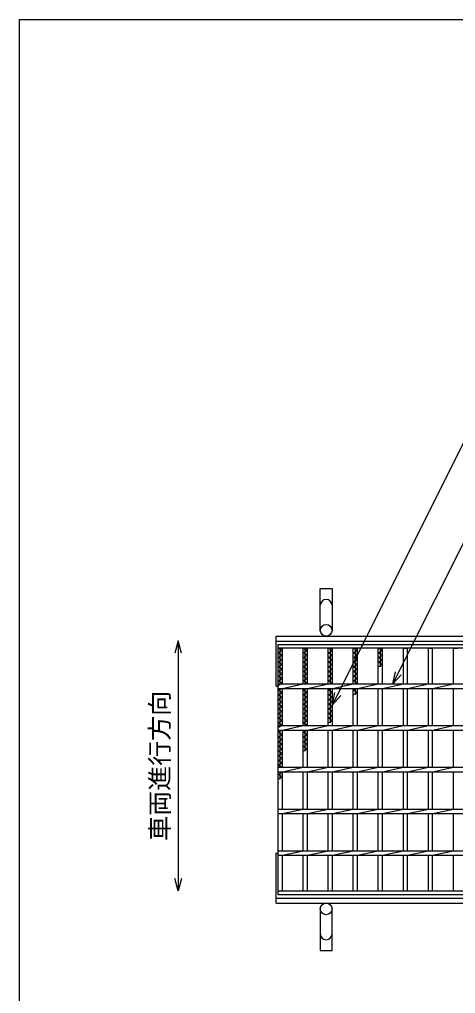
# Model space of a CAD drawing. Units: millimetres, scale not verified. Extents: x -1820 to 1731, y -1282 to 1054.
# Drawn here: x -1729 to -1206, y -114 to 1054 of the extents above; entities that cross this region are included whole.
import ezdxf
from ezdxf.enums import TextEntityAlignment as Align

# ---------------------------------------------------------------- set-up
doc = ezdxf.new("R2010")
doc.units = ezdxf.units.MM
doc.header["$LTSCALE"] = 10
for name, color, linetype, lineweight in [('0_2', 150, 'Continuous', 25), ('16', 3, 'Continuous', 25), ('19', 6, 'Continuous', 25), ('22', 4, 'Continuous', 25)]:
    doc.layers.add(name, color=color, linetype=linetype, lineweight=lineweight)
doc.styles.add('ベクトル', font='')
doc.styles.get('ベクトル').set_extended_font_data('ベクトル')

msp = doc.modelspace()

# ---------------------------------------------------------------- linework, layer by layer
at = {"layer": '0_2'}
for p, q in [((-1729, -1146.5), (-1729, 1053.5)), ((-1729, 1053.5), (1731, 1053.5))]:
    msp.add_line(p, q, dxfattribs=at)
at = {"layer": '16'}
for p, q in [((-1419, 304), (-424, 304)), ((-1419, 299.5), (-1419, 304)), ((-424, 299.5), (-1419, 299.5)), ((-1419, 8.5), (-1419, 299.5)), ((-1419, 299.5), (-1414, 299.5)), ((-1414, 296.7), (-1419, 299.5)), ((-1419, 293.9), (-1414, 296.7)), ((-1414, 291.1), (-1419, 293.9)), ((-1416.5, 256.75), (-1416.5, 299.5)), ((-1414, 256.75), (-1414, 299.5)), ((-1389, 256.75), (-1389, 299.5)), ((-1389, 299.5), (-1384, 299.5)), ((-1384, 296.7), (-1389, 299.5)), ((-1389, 293.9), (-1384, 296.7)), ((-1384, 291.1), (-1389, 293.9)), ((-1386.5, 256.75), (-1386.5, 299.5)), ((-1384, 256.75), (-1384, 299.5)), ((-1359, 256.75), (-1359, 299.5)), ((-1359, 299.5), (-1354, 299.5)), ((-1354, 296.7), (-1359, 299.5)), ((-1359, 293.9), (-1354, 296.7)), ((-1354, 291.1), (-1359, 293.9)), ((-1356.5, 256.75), (-1356.5, 299.5)), ((-1354, 256.75), (-1354, 299.5)), ((-1329, 256.75), (-1329, 299.5)), ((-1329, 299.5), (-1324, 299.5)), ((-1324, 296.7), (-1329, 299.5)), ((-1329, 293.9), (-1324, 296.7)), ((-1324, 291.1), (-1329, 293.9)), ((-1326.5, 256.75), (-1326.5, 299.5)), ((-1324, 256.75), (-1324, 299.5)), ((-1299, 256.75), (-1299, 299.5)), ((-1299, 299.5), (-1294, 299.5)), ((-1294, 296.7), (-1299, 299.5)), ((-1299, 293.9), (-1294, 296.7)), ((-1294, 291.1), (-1299, 293.9)), ((-1296.5, 277.1), (-1296.5, 299.5)), ((-1294, 256.75), (-1294, 299.5)), ((-1269, 256.75), (-1269, 299.5)), ((-1269, 299.5), (-1264, 299.5)), ((-1264, 256.75), (-1264, 299.5)), ((-1239, 256.75), (-1239, 299.5)), ((-1239, 299.5), (-1234, 299.5)), ((-1234, 256.75), (-1234, 299.5)), ((-1209, 256.75), (-1209, 299.5)), ((-1209, 299.5), (-1204, 299.5)), ((-1419, 288.3), (-1414, 291.1)), ((-1414, 285.5), (-1419, 288.3)), ((-1419, 282.7), (-1414, 285.5)), ((-1414, 279.9), (-1419, 282.7)), ((-1389, 288.3), (-1384, 291.1)), ((-1384, 285.5), (-1389, 288.3)), ((-1389, 282.7), (-1384, 285.5)), ((-1384, 279.9), (-1389, 282.7)), ((-1359, 288.3), (-1354, 291.1)), ((-1354, 285.5), (-1359, 288.3)), ((-1359, 282.7), (-1354, 285.5)), ((-1354, 279.9), (-1359, 282.7)), ((-1329, 288.3), (-1324, 291.1)), ((-1324, 285.5), (-1329, 288.3)), ((-1329, 282.7), (-1324, 285.5)), ((-1324, 279.9), (-1329, 282.7)), ((-1299, 288.3), (-1294, 291.1)), ((-1294, 285.5), (-1299, 288.3)), ((-1299, 282.7), (-1294, 285.5)), ((-1294, 279.9), (-1299, 282.7)), ((-1419, 277.1), (-1414, 279.9)), ((-1414, 274.3), (-1419, 277.1)), ((-1419, 271.5), (-1414, 274.3)), ((-1414, 268.7), (-1419, 271.5)), ((-1419, 265.9), (-1414, 268.7)), ((-1389, 277.1), (-1384, 279.9)), ((-1384, 274.3), (-1389, 277.1)), ((-1389, 271.5), (-1384, 274.3)), ((-1384, 268.7), (-1389, 271.5)), ((-1389, 265.9), (-1384, 268.7)), ((-1359, 277.1), (-1354, 279.9)), ((-1354, 274.3), (-1359, 277.1)), ((-1359, 271.5), (-1354, 274.3)), ((-1354, 268.7), (-1359, 271.5)), ((-1359, 265.9), (-1354, 268.7)), ((-1329, 277.1), (-1324, 279.9)), ((-1324, 274.3), (-1329, 277.1)), ((-1329, 271.5), (-1324, 274.3)), ((-1324, 268.7), (-1329, 271.5)), ((-1329, 265.9), (-1324, 268.7)), ((-1299, 277.1), (-1294, 279.9)), ((-1414, 263.1), (-1419, 265.9)), ((-1419, 260.3), (-1414, 263.1)), ((-1414, 257.5), (-1419, 260.3)), ((-1419, 254.7), (-1414, 257.5)), ((-1384, 263.1), (-1389, 265.9)), ((-1389, 260.3), (-1384, 263.1)), ((-1384, 257.5), (-1389, 260.3)), ((-1385.34, 256.75), (-1384, 257.5)), ((-1354, 263.1), (-1359, 265.9)), ((-1359, 260.3), (-1354, 263.1)), ((-1354, 257.5), (-1359, 260.3)), ((-1355.34, 256.75), (-1354, 257.5)), ((-1324, 263.1), (-1329, 265.9)), ((-1329, 260.3), (-1324, 263.1)), ((-1324, 257.5), (-1329, 260.3)), ((-1325.34, 256.75), (-1324, 257.5)), ((-1419, 256.75), (-424, 256.75)), ((-1419, 251.25), (-1419, 256.75)), ((-1419, 251.25), (-424, 251.25)), ((-1419, 249.1), (-1415.16, 251.25)), ((-1414, 246.3), (-1419, 249.1)), ((-1419, 243.5), (-1414, 246.3)), ((-1416.5, 206.75), (-1416.5, 251.25)), ((-1414, 251.25), (-1389, 256.75)), ((-1414, 206.75), (-1414, 251.25)), ((-1389, 206.75), (-1389, 251.25)), ((-1389, 249.1), (-1385.16, 251.25)), ((-1384, 246.3), (-1389, 249.1)), ((-1389, 243.5), (-1384, 246.3)), ((-1386.5, 206.75), (-1386.5, 251.25)), ((-1384, 251.25), (-1359, 256.75)), ((-1384, 206.75), (-1384, 251.25)), ((-1359, 206.75), (-1359, 251.25)), ((-1359, 249.1), (-1355.16, 251.25)), ((-1354, 246.3), (-1359, 249.1)), ((-1359, 243.5), (-1354, 246.3)), ((-1356.5, 209.9), (-1356.5, 251.25)), ((-1354, 251.25), (-1329, 256.75)), ((-1354, 206.75), (-1354, 251.25)), ((-1329, 206.75), (-1329, 251.25)), ((-1329, 249.1), (-1325.16, 251.25)), ((-1324, 246.3), (-1329, 249.1)), ((-1329, 243.5), (-1324, 246.3)), ((-1326.5, 243.5), (-1326.5, 251.25)), ((-1324, 251.25), (-1299, 256.75)), ((-1324, 206.75), (-1324, 251.25)), ((-1299, 206.75), (-1299, 251.25)), ((-1294, 251.25), (-1269, 256.75)), ((-1294, 206.75), (-1294, 251.25)), ((-1269, 206.75), (-1269, 251.25)), ((-1264, 251.25), (-1239, 256.75)), ((-1264, 206.75), (-1264, 251.25)), ((-1239, 206.75), (-1239, 251.25)), ((-1234, 251.25), (-1209, 256.75)), ((-1234, 206.75), (-1234, 251.25)), ((-1209, 206.75), (-1209, 251.25)), ((-1414, 240.7), (-1419, 243.5)), ((-1419, 237.9), (-1414, 240.7)), ((-1414, 235.1), (-1419, 237.9)), ((-1419, 232.3), (-1414, 235.1)), ((-1384, 240.7), (-1389, 243.5)), ((-1389, 237.9), (-1384, 240.7)), ((-1384, 235.1), (-1389, 237.9)), ((-1389, 232.3), (-1384, 235.1)), ((-1354, 240.7), (-1359, 243.5)), ((-1359, 237.9), (-1354, 240.7)), ((-1354, 235.1), (-1359, 237.9)), ((-1359, 232.3), (-1354, 235.1)), ((-1414, 229.5), (-1419, 232.3)), ((-1419, 226.7), (-1414, 229.5)), ((-1414, 223.9), (-1419, 226.7)), ((-1419, 221.1), (-1414, 223.9)), ((-1384, 229.5), (-1389, 232.3)), ((-1389, 226.7), (-1384, 229.5)), ((-1384, 223.9), (-1389, 226.7)), ((-1389, 221.1), (-1384, 223.9)), ((-1354, 229.5), (-1359, 232.3)), ((-1359, 226.7), (-1354, 229.5)), ((-1354, 223.9), (-1359, 226.7)), ((-1359, 221.1), (-1354, 223.9)), ((-1414, 218.3), (-1419, 221.1)), ((-1419, 215.5), (-1414, 218.3)), ((-1414, 212.7), (-1419, 215.5)), ((-1419, 209.9), (-1414, 212.7)), ((-1384, 218.3), (-1389, 221.1)), ((-1389, 215.5), (-1384, 218.3)), ((-1384, 212.7), (-1389, 215.5)), ((-1389, 209.9), (-1384, 212.7)), ((-1354, 218.3), (-1359, 221.1)), ((-1359, 215.5), (-1354, 218.3)), ((-1354, 212.7), (-1359, 215.5)), ((-1359, 209.9), (-1354, 212.7)), ((-1414, 207.1), (-1419, 209.9)), ((-1419, 204.3), (-1414, 207.1)), ((-1419, 206.75), (-424, 206.75)), ((-1419, 201.25), (-1419, 206.75)), ((-1419, 201.25), (-424, 201.25)), ((-1419, 198.7), (-1414.45, 201.25)), ((-1414, 195.9), (-1419, 198.7)), ((-1416.5, 156.75), (-1416.5, 201.25)), ((-1414, 201.25), (-1389, 206.75)), ((-1414, 156.75), (-1414, 201.25)), ((-1384, 207.1), (-1389, 209.9)), ((-1389, 156.75), (-1389, 201.25)), ((-1389, 198.7), (-1384.45, 201.25)), ((-1384, 195.9), (-1389, 198.7)), ((-1386.5, 176.3), (-1386.5, 201.25)), ((-1384.62, 206.75), (-1384, 207.1)), ((-1384, 201.25), (-1359, 206.75)), ((-1384, 156.75), (-1384, 201.25)), ((-1359, 156.75), (-1359, 201.25)), ((-1354, 201.25), (-1329, 206.75)), ((-1354, 156.75), (-1354, 201.25)), ((-1329, 156.75), (-1329, 201.25)), ((-1324, 201.25), (-1299, 206.75)), ((-1324, 156.75), (-1324, 201.25)), ((-1299, 156.75), (-1299, 201.25)), ((-1294, 201.25), (-1269, 206.75)), ((-1294, 156.75), (-1294, 201.25)), ((-1269, 156.75), (-1269, 201.25)), ((-1264, 201.25), (-1239, 206.75)), ((-1264, 156.75), (-1264, 201.25)), ((-1239, 156.75), (-1239, 201.25)), ((-1234, 201.25), (-1209, 206.75)), ((-1234, 156.75), (-1234, 201.25)), ((-1209, 156.75), (-1209, 201.25)), ((-1419, 193.1), (-1414, 195.9)), ((-1414, 190.3), (-1419, 193.1)), ((-1419, 187.5), (-1414, 190.3)), ((-1414, 184.7), (-1419, 187.5)), ((-1389, 193.1), (-1384, 195.9)), ((-1384, 190.3), (-1389, 193.1)), ((-1389, 187.5), (-1384, 190.3)), ((-1384, 184.7), (-1389, 187.5)), ((-1419, 181.9), (-1414, 184.7)), ((-1414, 179.1), (-1419, 181.9)), ((-1419, 176.3), (-1414, 179.1)), ((-1414, 173.5), (-1419, 176.3)), ((-1389, 181.9), (-1384, 184.7)), ((-1384, 179.1), (-1389, 181.9)), ((-1389, 176.3), (-1384, 179.1)), ((-1419, 170.7), (-1414, 173.5)), ((-1414, 167.9), (-1419, 170.7)), ((-1419, 165.1), (-1414, 167.9)), ((-1414, 162.3), (-1419, 165.1)), ((-1419, 159.5), (-1414, 162.3)), ((-1414.09, 156.75), (-1419, 159.5)), ((-1419, 156.75), (-424, 156.75)), ((-1419, 151.25), (-1419, 156.75)), ((-1414, 151.25), (-1389, 156.75)), ((-1384, 151.25), (-1359, 156.75)), ((-1354, 151.25), (-1329, 156.75)), ((-1324, 151.25), (-1299, 156.75)), ((-1294, 151.25), (-1269, 156.75)), ((-1264, 151.25), (-1239, 156.75)), ((-1234, 151.25), (-1209, 156.75)), ((-1419, 151.25), (-424, 151.25)), ((-1419, 148.3), (-1414, 151.1)), ((-1414, 145.5), (-1419, 148.3)), ((-1419, 142.7), (-1414, 145.5)), ((-1416.5, 142.7), (-1416.5, 151.25)), ((-1414, 151.1), (-1414.27, 151.25)), ((-1414, 106.75), (-1414, 151.25)), ((-1389, 106.75), (-1389, 151.25)), ((-1384, 106.75), (-1384, 151.25)), ((-1359, 106.75), (-1359, 151.25)), ((-1354, 106.75), (-1354, 151.25)), ((-1329, 106.75), (-1329, 151.25)), ((-1324, 106.75), (-1324, 151.25)), ((-1299, 106.75), (-1299, 151.25)), ((-1294, 106.75), (-1294, 151.25)), ((-1269, 106.75), (-1269, 151.25)), ((-1264, 106.75), (-1264, 151.25)), ((-1239, 106.75), (-1239, 151.25)), ((-1234, 106.75), (-1234, 151.25)), ((-1209, 106.75), (-1209, 151.25)), ((-1419, 106.75), (-424, 106.75)), ((-1419, 101.25), (-1419, 106.75)), ((-1414, 101.25), (-1389, 106.75)), ((-1384, 101.25), (-1359, 106.75)), ((-1354, 101.25), (-1329, 106.75)), ((-1324, 101.25), (-1299, 106.75)), ((-1294, 101.25), (-1269, 106.75)), ((-1264, 101.25), (-1239, 106.75)), ((-1234, 101.25), (-1209, 106.75)), ((-1419, 101.25), (-424, 101.25)), ((-1414, 56.75), (-1414, 101.25)), ((-1389, 56.75), (-1389, 101.25)), ((-1384, 56.75), (-1384, 101.25)), ((-1359, 56.75), (-1359, 101.25)), ((-1354, 56.75), (-1354, 101.25)), ((-1329, 56.75), (-1329, 101.25)), ((-1324, 56.75), (-1324, 101.25)), ((-1299, 56.75), (-1299, 101.25)), ((-1294, 56.75), (-1294, 101.25)), ((-1269, 56.75), (-1269, 101.25)), ((-1264, 56.75), (-1264, 101.25)), ((-1239, 56.75), (-1239, 101.25)), ((-1234, 56.75), (-1234, 101.25)), ((-1209, 56.75), (-1209, 101.25)), ((-1419, 56.75), (-424, 56.75)), ((-1419, 51.25), (-1419, 56.75)), ((-1419, 51.25), (-424, 51.25)), ((-1414, 51.25), (-1389, 56.75)), ((-1414, 8.5), (-1414, 51.25)), ((-1389, 8.5), (-1389, 51.25)), ((-1384, 51.25), (-1359, 56.75)), ((-1384, 8.5), (-1384, 51.25)), ((-1359, 8.5), (-1359, 51.25)), ((-1354, 51.25), (-1329, 56.75)), ((-1354, 8.5), (-1354, 51.25)), ((-1329, 8.5), (-1329, 51.25)), ((-1324, 51.25), (-1299, 56.75)), ((-1324, 8.5), (-1324, 51.25)), ((-1299, 8.5), (-1299, 51.25)), ((-1294, 51.25), (-1269, 56.75)), ((-1294, 8.5), (-1294, 51.25)), ((-1269, 8.5), (-1269, 51.25)), ((-1264, 51.25), (-1239, 56.75)), ((-1264, 8.5), (-1264, 51.25)), ((-1239, 8.5), (-1239, 51.25)), ((-1234, 51.25), (-1209, 56.75)), ((-1234, 8.5), (-1234, 51.25)), ((-1209, 8.5), (-1209, 51.25)), ((-1419, 8.5), (-424, 8.5)), ((-1419, 4), (-1419, 8.5)), ((-1419, 8.5), (-1414, 8.5)), ((-424, 4), (-1419, 4)), ((-1389, 8.5), (-1384, 8.5)), ((-1359, 8.5), (-1354, 8.5)), ((-1329, 8.5), (-1324, 8.5)), ((-1299, 8.5), (-1294, 8.5)), ((-1269, 8.5), (-1264, 8.5)), ((-1239, 8.5), (-1234, 8.5)), ((-1209, 8.5), (-1204, 8.5))]:
    msp.add_line(p, q, dxfattribs=at)
at = {"layer": '19'}
for p, q in [((-1368.5, 321), (-1368.5, 371)), ((-1368.5, 371), (-1354.5, 371)), ((-1354.5, 371), (-1354.5, 321)), ((-1421.5, 314), (-421.5, 314)), ((-1421.5, 254), (-1421.5, 314)), ((-1421.5, 308), (-421.5, 308)), ((-1421.5, 254), (-1419, 254)), ((-1421.5, -6), (-1421.5, 54)), ((-1421.5, 54), (-1419, 54)), ((-1421.5, 0), (-421.5, 0)), ((-1421.5, -6), (-421.5, -6)), ((-1368.5, -13), (-1368.5, -63)), ((-1354.5, -63), (-1354.5, -13)), ((-1368.5, -63), (-1354.5, -63))]:
    msp.add_line(p, q, dxfattribs=at)
for centre in [(-1361.5, 321), (-1361.5, -13)]:
    msp.add_circle(centre, 7, dxfattribs=at)
for centre, start, end in [((-1361.5, 351), 0, 180), ((-1361.5, -43), 180, 0)]:
    msp.add_arc(centre, 7, start, end, dxfattribs=at)
at = {"layer": '22'}
for p, q in [((-1354, 231.75), (-1171.5, 596.75)), ((-1281.5, 256.75), (-1135.12, 549.5)), ((-1539, 308.5), (-1543, 293.5)), ((-1535, 293.5), (-1539, 308.5)), ((-1539, 308.5), (-1539, 8.5)), ((-1281.5, 256.75), (-1278.5, 271.35)), ((-1281.5, 256.75), (-1271.5, 267.75)), ((-1354, 231.75), (-1351, 246.35)), ((-1354, 231.75), (-1344, 242.75)), ((-1539, 8.5), (-1543, 23.5)), ((-1535, 23.5), (-1539, 8.5))]:
    msp.add_line(p, q, dxfattribs=at)

# ---------------------------------------------------------------- texts
at = {"layer": '22', "color": 2, "style": 'ベクトル'}
msp.add_text('車両進行方向', height=21.99, rotation=90, dxfattribs=at).set_placement((-1561, 68.5), align=Align.MIDDLE_LEFT)

doc.saveas('drawing.dxf')
